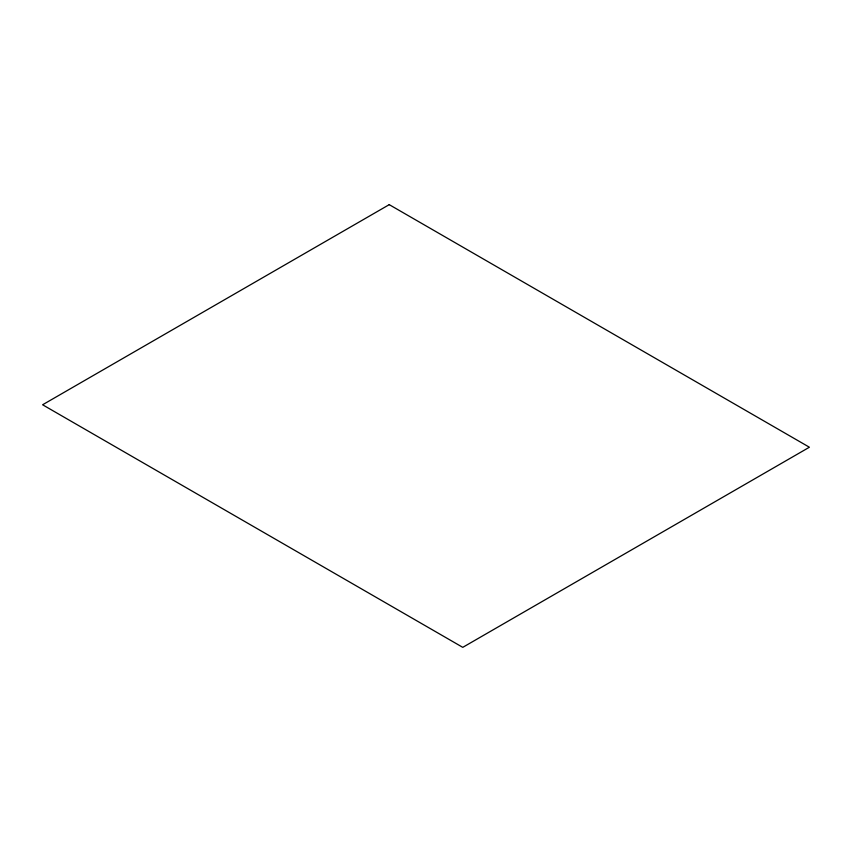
<?xml version="1.0" encoding="UTF-8"?>
<svg xmlns="http://www.w3.org/2000/svg" width="852" height="852" viewBox="0 0 852 852"><rect width="100%" height="100%" fill="white"/><g stroke="black" fill="none" stroke-linecap="round" stroke-linejoin="round"><path stroke-width="1.28" d="M389.236 204.65L42.6 404.775L462.764 647.35L809.4 447.225L389.236 204.65"/></g></svg>
